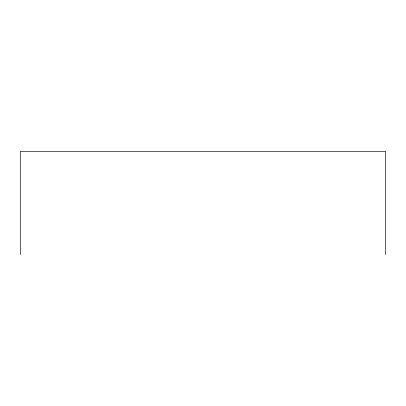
<?xml version="1.0" encoding="UTF-8"?>
<svg xmlns="http://www.w3.org/2000/svg" width="406" height="406" viewBox="0 0 406 406"><rect width="100%" height="100%" fill="white"/><g stroke="black" fill="none" stroke-linecap="round" stroke-linejoin="round"><path stroke-width="0.61" d="M385.7 254.582L385.7 151.418L20.3 151.418L20.3 254.582"/></g></svg>
